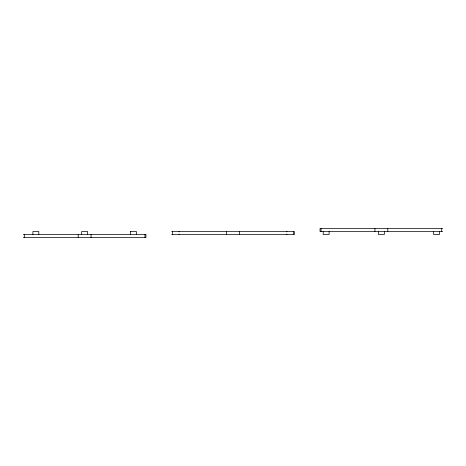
<?xml version="1.0" encoding="UTF-8"?>
<svg xmlns="http://www.w3.org/2000/svg" width="466" height="466" viewBox="0 0 466 466"><rect width="100%" height="100%" fill="white"/><g stroke="black" fill="none" stroke-linecap="round" stroke-linejoin="round"><path stroke-width="0.7" d="M442.7 228.55L320.037 228.55L320.037 231.515L442.7 231.515M130.445 231.515L136.369 231.515L136.346 234.485M171.669 231.515L294.331 231.515L294.331 234.485L171.669 234.485M23.3 234.485L145.963 234.485L145.963 235.965L145.963 237.45L23.3 237.45M441.704 228.55L441.704 231.515M439.502 231.515L439.502 234.485L433.601 234.485L433.63 231.515M387.794 228.55L387.794 231.515M384.333 231.515L384.333 234.485L378.398 234.485L378.398 231.515M374.944 228.55L374.944 231.515M329.101 231.515L329.101 234.485L323.206 234.485L323.235 231.515M321.027 228.55L321.027 231.515M293.341 231.515L293.341 234.485M286.916 231.515L286.916 231.887M286.916 234.113L286.916 234.485M239.425 231.515L239.425 234.485M226.575 231.515L226.575 234.485M179.084 231.515L179.084 231.887M179.084 234.113L179.084 234.485M172.659 231.515L172.659 234.485M144.973 234.485L144.973 237.45M130.474 231.515L130.474 234.485M91.056 234.485L91.056 237.45M87.602 234.485L87.602 231.515L81.666 231.515L81.666 234.485M78.206 234.485L78.206 237.45M38.794 234.485L38.794 231.515L32.894 231.515L32.923 234.485M24.296 234.485L24.296 237.45"/></g></svg>
